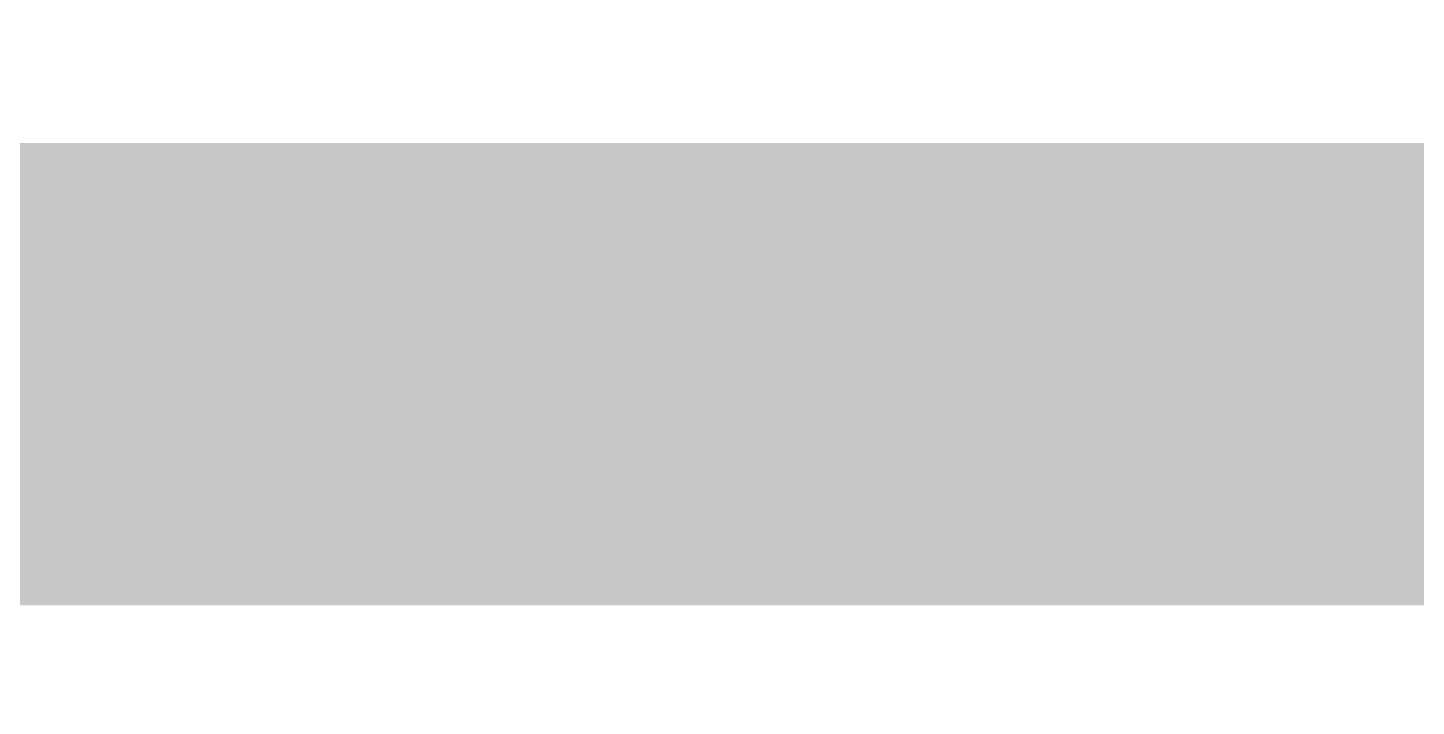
# Model space of a CAD drawing. Extents: x -3 to 268, y -4 to 76.
# Drawn here: x 18.05 to 42.35, y 60.46 to 72.33 of the extents above; entities that cross this region are included whole.
import ezdxf

# ---------------------------------------------------------------- set-up
doc = ezdxf.new("R2010")
doc.units = 0
doc.layers.add('BOARD_OUTLINE', color=2, linetype='CONTINUOUS')
doc.layers.add('COPPER_BOTTOM', color=3, linetype='CONTINUOUS')

msp = doc.modelspace()

# ---------------------------------------------------------------- hatches: boundary and pattern name
at = {"layer": 'COPPER_BOTTOM'}
h = msp.add_hatch(color=3, dxfattribs=at)
edge = h.paths.add_edge_path()
edge.add_line((12.6731, 63.222673), (76.005448, 63.222673))
edge.add_arc((78.74, 58.42), 5.526612, 0, 119.656371, ccw=False)
edge.add_line((84.266612, 58.42), (84.266612, 53.848))
edge.add_arc((78.74, 53.848), 5.526612, 328.958961, 0, ccw=False)
edge.add_line((83.475191, 50.998192), (84.328, 50.998192))
edge.add_arc((84.328, 45.974), 5.024192, 69.274707, 90, ccw=False)
edge.add_line((86.106, 50.673066), (86.106, 64.082453))
edge.add_line((86.106, 64.082453), (53.295089, 64.082453))
edge.add_arc((53.295089, 65.878653), 1.7962, 180, 270, ccw=False)
edge.add_line((51.498889, 65.878653), (51.498889, 69.31657))
edge.add_line((51.498889, 69.31657), (0.481329, 69.31657))
edge.add_line((0.481329, 69.31657), (0.481329, 48.153105))
edge.add_arc((2.654892, 44.188001), 4.521773, 95.968955, 118.730361, ccw=False)
edge.add_arc((5.08, 45.212), 4.521773, 55.181095, 129.814753, ccw=False)
edge.add_arc((8.89, 45.212), 3.910082, 92.912385, 108.306198, ccw=False)
edge.add_arc((10.1331, 52.8689), 4.019354, 180, 248.979248, ccw=False)
edge.add_line((6.113746, 52.8689), (6.113746, 55.588898))
edge.add_arc((10.1331, 55.588898), 4.019354, 162.229123, 180, ccw=False)
edge.add_arc((9.2949, 56.427098), 3.014515, 111.660115, 172.594327, ccw=False)
edge.add_arc((12.6731, 58.7009), 4.521773, 90, 173.296189, ccw=False)

# ---------------------------------------------------------------- linework, layer by layer
at = {"layer": 'BOARD_OUTLINE', "color": 2, "const_width": 0.000001}
msp.add_lwpolyline([(90.169999, 72.331085), (-2.533186, 72.331085)], dxfattribs=at)
at = {"layer": 'COPPER_BOTTOM', "color": 3, "const_width": 2}
for points in [[(51.498889, 65.878653), (51.498889, 69.31657), (0.481329, 69.31657), (0.481329, 48.153105)], [(12.6731, 63.222673), (76.005448, 63.222673)]]:
    msp.add_lwpolyline(points, dxfattribs=at)

doc.saveas('drawing.dxf')
